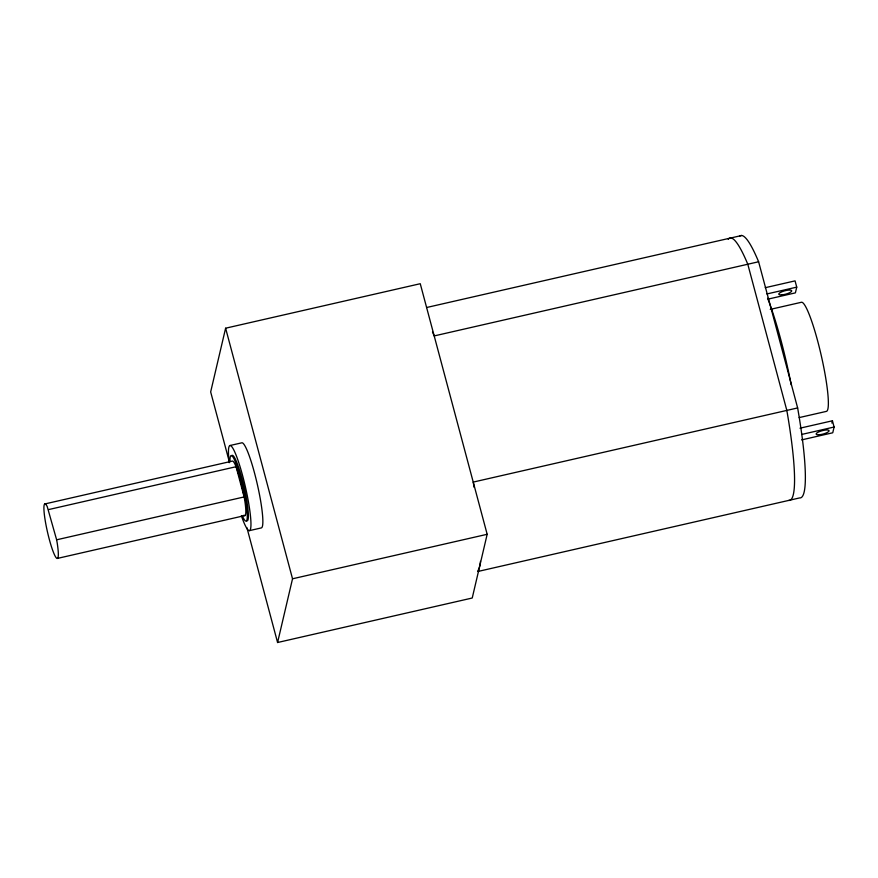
<?xml version="1.0" encoding="UTF-8"?>
<svg xmlns="http://www.w3.org/2000/svg" width="878" height="878" viewBox="0 0 878 878"><rect width="100%" height="100%" fill="white"/><g stroke="black" fill="none" stroke-linecap="round" stroke-linejoin="round"><path stroke-width="1.32" d="M246.937 527.766L277.58 642.509L472.232 598.017L487.169 534.296L420.255 283.715L225.613 328.207L210.665 391.928L229.334 461.828M277.58 642.509L292.528 578.789L225.613 328.207M765.221 287.699L795.062 280.872L796.741 287.139L795.391 292.868L768.14 299.102M831.894 423.075L832.432 420.781L799.99 428.19M832.432 420.781L834.1 427.037L832.75 432.777L801.614 439.9M426.62 307.509L741.69 235.491M477.873 571.479L799.617 497.925A139.909 18.636 77.1 0 0 797.641 407.941L758.614 261.765L434.193 335.923A139.909 18.636 77.1 0 0 432.492 331.928M766.889 293.954L796.741 287.139M770.269 309.396L801.416 302.273A55.962 7.452 77.1 0 1 821.128 354.953A55.962 7.452 77.1 0 1 826.407 411.376L799.156 417.599M229.948 445.53L241.845 442.808A43.648 5.817 77.1 0 1 257.221 483.899A43.648 5.817 77.1 0 1 261.348 527.908L249.451 530.63M44.69 503.983L232.209 461.126A27.986 3.731 77.1 0 1 234.722 463.661L236.423 467.513A27.986 3.731 77.1 0 1 243.469 493.216L244.688 499.999A27.986 3.731 77.1 0 1 243.952 515.177M48.564 509.591L236.072 466.723L244.139 496.937L56.631 539.805L57.18 542.856A27.986 3.731 77.1 0 1 55.007 555.851A27.986 3.731 77.1 0 1 45.041 519.513A27.986 3.731 77.1 0 1 47.203 506.518L56.631 539.805M57.52 558.386L245.028 515.529M797.641 407.941L473.231 482.088A139.909 18.636 77.1 0 1 474.12 487.334M801.658 434.456L834.1 427.037M292.528 578.789L487.169 534.296M728.235 239.321A139.909 18.636 77.1 0 1 747.793 264.234L786.831 410.41A139.909 18.636 77.1 0 1 788.806 500.405M739.847 236.039A139.909 18.636 77.1 0 1 758.614 261.765M229.981 461.751A33.573 4.467 77.1 0 1 236.928 465.878A33.573 4.467 77.1 0 1 246.817 509.042A33.573 4.467 77.1 0 1 242.449 516.176M480.475 561.36A139.909 18.636 77.1 0 1 477.851 570.733M767.602 298.246A89.534 11.93 77.1 0 1 791.199 384.849M231.693 455.781A33.573 4.467 77.1 0 1 244.029 486.928A33.573 4.467 77.1 0 1 246.575 520.676M229.224 462.695A43.648 5.817 77.1 0 1 236.38 455.891A43.648 5.817 77.1 0 1 250.68 518.272A43.648 5.817 77.1 0 1 241.373 515.748M818.976 434.775A6.717 1.745 -15 0 0 829.106 430.9A6.717 1.745 -15 0 0 819.756 431.471A6.717 1.745 -15 0 0 818.976 434.775M781.618 294.876A6.717 1.745 -15 0 0 791.736 290.991A6.717 1.745 -15 0 0 782.397 291.562A6.717 1.745 -15 0 0 781.618 294.876"/></g></svg>
